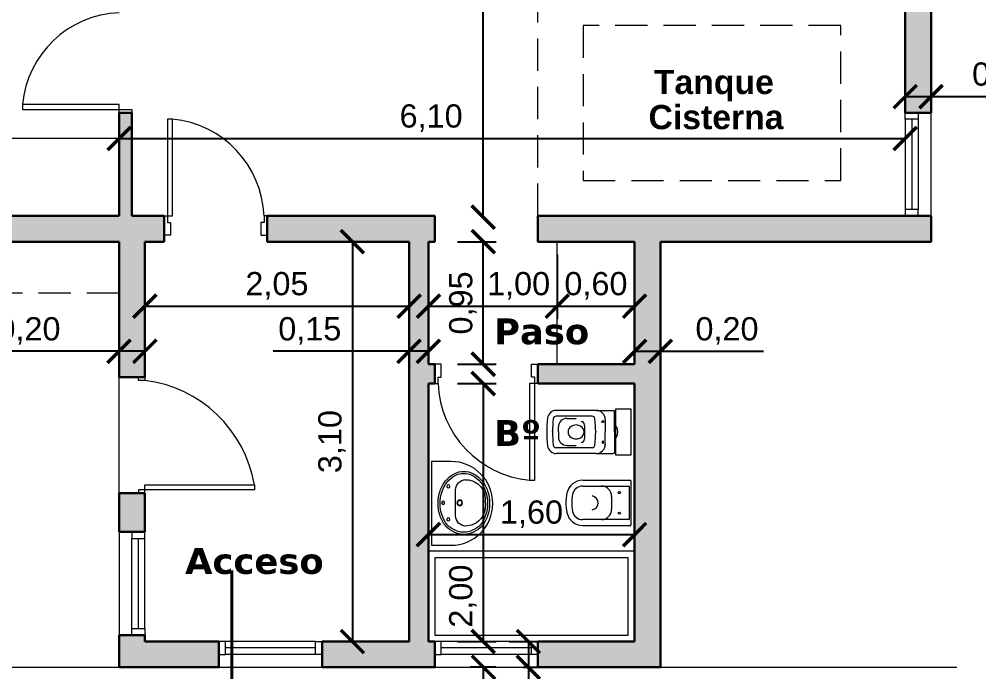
# Model space of a CAD drawing. Header units: millimetres. Extents: x 1434 to 1553, y 1501 to 1543.
# Drawn here: x 1472.6 to 1480.04, y 1514.84 to 1519.9 of the extents above; entities that cross this region are included whole.
import ezdxf

# ---------------------------------------------------------------- set-up
doc = ezdxf.new("R2010")
doc.units = ezdxf.units.MM
doc.linetypes.add('ACAD_ISO04W100', pattern=[30, 24, -3, 0, -3])
doc.linetypes.add('HIDDEN', pattern=[0.375, 0.25, -0.125])
for name, color, linetype, lineweight in [('0.1', 50, 'Continuous', 0), ('0.2', 40, 'Continuous', 20), ('0.3', 30, 'Continuous', 30), ('0.5', 10, 'Continuous', 40), ('carpinterias', 140, 'Continuous', 9), ('cotas', 104, 'Continuous', 18), ('muebles', 7, 'Continuous', 13), ('nomenclatura', 41, 'Continuous', 18)]:
    doc.layers.add(name, color=color, linetype=linetype, lineweight=lineweight)
doc.layers.add('gris', color=252, linetype='Continuous', lineweight=18, true_color=0x696969)
doc.layers.add('rojo muros', color=7, linetype='Continuous', lineweight=18, true_color=0xe60a62)
doc.styles.add('SANSSERIFBOLD', font='sasb____.pfb')
doc.styles.get("Standard").update_dxf_attribs({"font": 'ARIAL.TTF'})
doc.dimstyles.new('BM-1en 100', dxfattribs={"dimtxt": 0.18, "dimasz": 0.18, "dimexe": 0.1, "dimexo": 0.1, "dimgap": 0.05, "dimtad": 1, "dimtxsty": 'Standard', "dimblk": 'ARCHTICK', "dimcen": -0.18, "dimadec": 0, "dimazin": 0, "dimtfac": 1, "dimtmove": 0, "dimatfit": 3, "dimldrblk": 'ARCHTICK', "dimfxl": 1, "dimarcsym": 0})

# ---------------------------------------------------------------- blocks, each defined once
blk = doc.blocks.new('_ArchTick')
at = {"color": 0, "linetype": 'ByBlock', "const_width": 0.15}
blk.add_lwpolyline([(-0.5, -0.5), (0.5, 0.5)], dxfattribs=at)
blk = doc.blocks.new('*D7')
at = {"layer": 'cotas', "color": 0, "lineweight": -2}
for p, q in [((1476.295, 1514.8725), (1476.0988, 1514.8725)), ((1476.1988, 1509.8725), (1476.1988, 1514.8725))]:
    blk.add_line(p, q, dxfattribs=at)
at = {"layer": 'Defpoints', "color": 0}
for p in [(1476.1988, 1514.8725), (1476.395, 1514.8725), (1476.1988, 1509.8725)]:
    blk.add_point(p, dxfattribs=at)
at = {"layer": 'cotas', "color": 0, "lineweight": -2, "xscale": 0.18, "yscale": 0.18, "zscale": 0.18}
for p, rotation in [((1476.1988, 1514.8725), 90), ((1476.1988, 1509.8725), 270)]:
    blk.add_blockref('_ArchTick', p, dxfattribs=dict(at, rotation=rotation))
at = {"layer": 'cotas', "color": 0, "insert": (1476.0407, 1512.3725), "char_height": 0.18, "attachment_point": 5, "rotation": 90}
blk.add_mtext('5,00', dxfattribs=at)
blk = doc.blocks.new('i')
at = {"layer": '0.2'}
for p, q in [((1235.1346, 1802.349), (1235.3245, 1802.349)), ((1235.1346, 1802.304), (1235.4925, 1802.304)), ((1235.3245, 1802.349), (1235.5065, 1802.349)), ((1235.4945, 1802.302), (1235.4945, 1802.046)), ((1235.5095, 1802.346), (1235.5095, 1802.002)), ((1235.3595, 1802.224), (1235.3595, 1802.124)), ((1235.4925, 1802.044), (1235.1346, 1802.044)), ((1235.1346, 1801.999), (1235.3245, 1801.999)), ((1235.3245, 1801.999), (1235.5065, 1801.999))]:
    blk.add_line(p, q, dxfattribs=at)
for centre in [(1235.4195, 1802.254), (1235.4195, 1802.094)]:
    blk.add_circle(centre, 0.0085, dxfattribs=at)
for centre, radius, start, end in [((1235.1346, 1802.224), 0.125, 90, 168.55585), ((1235.1346, 1802.224), 0.08, 90, 168.55585), ((1235.2795, 1802.224), 0.08, 0, 90), ((1235.4925, 1802.302), 0.002, 0, 90), ((1235.5065, 1802.346), 0.003, 0, 90), ((1235.3815, 1802.174), 0.377, 168.55585, 191.44415), ((1235.3815, 1802.174), 0.332, 168.55585, 191.44415), ((1235.1995, 1802.1536), 0.075, 82.39422, 82.744), ((1235.1978, 1802.1714), 0.0578, 2.61926, 78.39406), ((1235.1978, 1802.1767), 0.0578, 281.60594, 357.38074), ((1235.1346, 1802.124), 0.125, 191.44415, 270), ((1235.1346, 1802.124), 0.08, 191.44415, 270), ((1235.1995, 1802.1944), 0.075, 277.256, 277.60578), ((1235.2795, 1802.124), 0.08, 270, 0), ((1235.4925, 1802.046), 0.002, 270, 0), ((1235.5065, 1802.002), 0.003, 270, 0)]:
    blk.add_arc(centre, radius, start, end, dxfattribs=at)
blk = doc.blocks.new('in')
at = {"layer": '0.2'}
for p, q in [((1235.2759, 1801.7823), (1234.9655, 1801.7823)), ((1235.2759, 1801.7823), (1235.4083, 1801.7823)), ((1235.4164, 1801.615), (1235.4164, 1801.7741)), ((1235.2436, 1801.7374), (1234.9649, 1801.7374)), ((1235.0476, 1801.7194), (1235.1196, 1801.7194)), ((1235.3461, 1801.7121), (1235.3461, 1801.615)), ((1234.9828, 1801.615), (1234.9828, 1801.6546)), ((1234.9828, 1801.615), (1234.9828, 1801.5754)), ((1235.3461, 1801.5178), (1235.3461, 1801.615)), ((1235.4164, 1801.615), (1235.4164, 1801.4558)), ((1235.2436, 1801.4926), (1234.9649, 1801.4926)), ((1235.0476, 1801.5106), (1235.1196, 1801.5106)), ((1235.2759, 1801.4476), (1234.9655, 1801.4476)), ((1235.2759, 1801.4476), (1235.4083, 1801.4476))]:
    blk.add_line(p, q, dxfattribs=at)
blk.add_lwpolyline([(1235.4256, 1801.7923), (1235.4256, 1801.4376), (1235.5455, 1801.4376), (1235.5455, 1801.7923)], close=True, dxfattribs=at)
for points in [[(1235.3277, 1801.6872, -0.120573), (1235.3255, 1801.6878, -0.105064), (1235.3234, 1801.6895, -0.088664), (1235.3221, 1801.6919, -0.079761), (1235.3216, 1801.6949, -0.079761), (1235.3221, 1801.6979, -0.088664), (1235.3234, 1801.7003, -0.105064), (1235.3255, 1801.702, -0.120573), (1235.3277, 1801.7025, -0.120573)], [(1235.3277, 1801.7025, -0.135765), (1235.3296, 1801.702, -0.106933), (1235.3314, 1801.7003, -0.081683), (1235.3326, 1801.6979, -0.069843), (1235.333, 1801.6949, -0.069843), (1235.3326, 1801.6919, -0.081683), (1235.3314, 1801.6895, -0.106933), (1235.3296, 1801.6878, -0.135765), (1235.3277, 1801.6872, -0.135765)], [(1235.3277, 1801.5427, 0.120573), (1235.3255, 1801.5422, 0.105064), (1235.3234, 1801.5405, 0.088664), (1235.3221, 1801.5381, 0.079761), (1235.3216, 1801.5351, 0.079761), (1235.3221, 1801.5321, 0.088664), (1235.3234, 1801.5296, 0.105064), (1235.3255, 1801.528, 0.120573), (1235.3277, 1801.5274, 0.120573)], [(1235.3277, 1801.5274, 0.135765), (1235.3296, 1801.5279, 0.106933), (1235.3314, 1801.5296, 0.081683), (1235.3326, 1801.532, 0.069843), (1235.333, 1801.5351, 0.069843), (1235.3326, 1801.5381, 0.081683), (1235.3314, 1801.5405, 0.106933), (1235.3296, 1801.5422, 0.135765), (1235.3277, 1801.5427, 0.135765)]]:
    blk.add_lwpolyline(points, format="xyb", dxfattribs=at)
for centre, radius, start, end in [((1234.9655, 1801.7145), 0.0678, 90, 173.56456), ((1235.2759, 1801.7121), 0.0702, 0, 90), ((1235.4083, 1801.7741), 0.00819, 0, 90), ((1235.8481, 1801.615), 0.9561, 173.56456, 180), ((1235.8463, 1801.615), 0.9094, 173.57291, 180), ((1234.9654, 1801.7144), 0.023, 90, 173.57291), ((1235.0476, 1801.6546), 0.0648, 90, 180), ((1235.2431, 1801.7144), 0.023, 6.42709, 90), ((1234.3621, 1801.615), 0.9094, 0, 6.42709), ((1235.1079, 1801.615), 0.0504, 121.47191, 180), ((1235.119, 1801.5999), 0.069, 89.56202, 122.8418), ((1235.1201, 1801.5999), 0.069, 57.1582, 90.43798), ((1235.1312, 1801.615), 0.0504, 0, 58.52809), ((1235.1585, 1801.6695), 0.027, 3.36318, 90), ((1234.2304, 1801.615), 0.9567, 0, 3.36318), ((1235.4156, 1801.6459), 0.0184, 28.88836, 87.29185), ((1235.3691, 1801.615), 0.0742, 327.50485, 32.49515), ((1235.8481, 1801.615), 0.9561, 180, 186.43544), ((1235.8463, 1801.615), 0.9094, 180, 186.42709), ((1235.0476, 1801.5754), 0.0648, 180, 270), ((1235.1079, 1801.615), 0.0504, 180, 238.52809), ((1235.119, 1801.63), 0.069, 237.1582, 270.43798), ((1235.1201, 1801.63), 0.069, 269.56202, 302.8418), ((1235.1312, 1801.615), 0.0504, 301.47191, 0), ((1235.1585, 1801.5604), 0.027, 270, 356.63682), ((1234.2304, 1801.615), 0.9567, 356.63682, 0), ((1234.3621, 1801.615), 0.9094, 353.57291, 0), ((1235.4156, 1801.584), 0.0184, 272.70815, 331.11164), ((1234.9655, 1801.5154), 0.0678, 186.43544, 270), ((1234.9654, 1801.5155), 0.023, 186.42709, 270), ((1235.2431, 1801.5155), 0.023, 270, 353.57291), ((1235.2759, 1801.5178), 0.0702, 270, 0), ((1235.4083, 1801.4558), 0.00819, 270, 0)]:
    blk.add_arc(centre, radius, start, end, dxfattribs=at)
for p in [(1235.4164, 1801.7741), (1235.3221, 1801.6919), (1234.9369, 1801.615), (1235.2716, 1801.615), (1235.3461, 1801.5178), (1235.4164, 1801.4558)]:
    blk.add_point(p, dxfattribs=at)
blk = doc.blocks.new('pil')
at = {"layer": '0.1'}
blk.add_line((1235.2625, 1804.1058), (1235.0625, 1804.1058), dxfattribs=at)
blk.add_lwpolyline([(1235.1665, 1803.8578, 0.080772), (1235.2586, 1803.8728, 0.088756), (1235.3315, 1803.9125, 0.11126), (1235.374, 1803.9742, 0.120398), (1235.3905, 1804.0418, 0.120398), (1235.374, 1804.1093, 0.11126), (1235.3315, 1804.1711, 0.088756), (1235.2586, 1804.2108, 0.080772), (1235.1665, 1804.2258, 0.080772), (1235.0745, 1804.2108, 0.089305), (1235.0012, 1804.1707, 0.104793), (1234.9507, 1804.1087, 0.119182), (1234.9345, 1804.0418, 0.119182), (1234.9507, 1803.9748, 0.104793), (1235.0012, 1803.9128, 0.089305), (1235.0745, 1803.8728, 0.080772)], format="xyb", close=True, dxfattribs=at)
for points in [[(1235.1625, 1803.8738, -0.02495), (1235.1352, 1803.8748, -0.088119)], [(1235.1625, 1803.8738, 0.072856), (1235.2415, 1803.8842, 0.088119)]]:
    blk.add_lwpolyline(points, format="xyb", dxfattribs=at)
for centre, radius in [((1235.0345, 1804.1618), 0.012), ((1235.1625, 1804.2018), 0.012), ((1235.2905, 1804.1618), 0.012), ((1235.1625, 1804.0738), 0.0219), ((1235.1625, 1804.0738), 0.0179)]:
    blk.add_circle(centre, radius, dxfattribs=at)
for centre, radius, start, end in [((1235.0625, 1804.0258), 0.08, 90, 180), ((1235.2625, 1804.0258), 0.08, 0, 90), ((1235.1366, 1804.0285), 0.1538, 177.90036, 269.45523), ((1235.1885, 1804.0285), 0.1538, 290.171, 2.09964)]:
    blk.add_arc(centre, radius, start, end, dxfattribs=at)
at = {"layer": '0.2'}
blk.add_lwpolyline([(1235.1665, 1803.8418, 0.080772), (1235.2637, 1803.8576, 0.089305), (1235.3419, 1803.9004, 0.110962), (1235.3886, 1803.9675, 0.119182), (1235.4065, 1804.0418, 0.119182), (1235.3886, 1804.116, 0.110962), (1235.3419, 1804.1832, 0.089305), (1235.2637, 1804.226, 0.080772), (1235.1665, 1804.2418, 0.080772), (1235.0694, 1804.226, 0.089305), (1234.9912, 1804.1832, 0.104793), (1234.9365, 1804.116, 0.119182), (1234.9185, 1804.0418, 0.119182), (1234.9365, 1803.9675, 0.104793), (1234.9912, 1803.9004, 0.089305), (1235.0694, 1803.8576, 0.080772)], format="xyb", close=True, dxfattribs=at)
blk = doc.blocks.new('*D19')
at = {"layer": 'cotas', "color": 0, "lineweight": -2}
for p, q in [((1476.1931, 1523.1225), (1476.0969, 1523.1225)), ((1476.1969, 1518.3625), (1476.1969, 1523.1225))]:
    blk.add_line(p, q, dxfattribs=at)
at = {"layer": 'Defpoints', "color": 0}
for p in [(1476.1969, 1523.1225), (1476.2931, 1523.1225), (1476.1969, 1518.3625)]:
    blk.add_point(p, dxfattribs=at)
at = {"layer": 'cotas', "color": 0, "lineweight": -2, "xscale": 0.18, "yscale": 0.18, "zscale": 0.18}
for p, rotation in [((1476.1969, 1523.1225), 90), ((1476.1969, 1518.3625), 270)]:
    blk.add_blockref('_ArchTick', p, dxfattribs=dict(at, rotation=rotation))
at = {"layer": 'cotas', "color": 0, "insert": (1476.0388, 1520.7425), "char_height": 0.18, "attachment_point": 5, "rotation": 90}
blk.add_mtext('4,76', dxfattribs=at)
blk = doc.blocks.new('*D20')
at = {"layer": 'cotas', "color": 0, "lineweight": -2}
for p, q in [((1475.9974, 1518.1725), (1476.2969, 1518.1725)), ((1476.1969, 1517.2225), (1476.1969, 1518.1725)), ((1475.9974, 1517.2225), (1476.2969, 1517.2225))]:
    blk.add_line(p, q, dxfattribs=at)
at = {"layer": 'Defpoints', "color": 0}
for p in [(1475.8974, 1518.1725), (1476.1969, 1518.1725), (1475.8974, 1517.2225)]:
    blk.add_point(p, dxfattribs=at)
at = {"layer": 'cotas', "color": 0, "lineweight": -2, "xscale": 0.18, "yscale": 0.18, "zscale": 0.18}
for p, rotation in [((1476.1969, 1518.1725), 90), ((1476.1969, 1517.2225), 270)]:
    blk.add_blockref('_ArchTick', p, dxfattribs=dict(at, rotation=rotation))
at = {"layer": 'cotas', "color": 0, "insert": (1476.0388, 1517.6975), "char_height": 0.18, "attachment_point": 5, "rotation": 90}
blk.add_mtext('0,95', dxfattribs=at)
blk = doc.blocks.new('*D21')
at = {"layer": 'cotas', "color": 0, "lineweight": -2}
for p, q in [((1475.9974, 1517.0725), (1476.2969, 1517.0725)), ((1476.1969, 1517.0725), (1476.1969, 1515.0725)), ((1475.9974, 1515.0725), (1476.2969, 1515.0725))]:
    blk.add_line(p, q, dxfattribs=at)
at = {"layer": 'Defpoints', "color": 0}
for p in [(1475.8974, 1517.0725), (1475.8974, 1515.0725), (1476.1969, 1515.0725)]:
    blk.add_point(p, dxfattribs=at)
at = {"layer": 'cotas', "color": 0, "lineweight": -2, "xscale": 0.18, "yscale": 0.18, "zscale": 0.18}
for p, rotation in [((1476.1969, 1517.0725), 90), ((1476.1969, 1515.0725), 270)]:
    blk.add_blockref('_ArchTick', p, dxfattribs=dict(at, rotation=rotation))
at = {"layer": 'cotas', "color": 0, "insert": (1476.0388, 1515.4244), "char_height": 0.18, "attachment_point": 5, "rotation": 90}
blk.add_mtext('2,00', dxfattribs=at)
blk = doc.blocks.new('*D22')
at = {"layer": 'cotas', "color": 0, "lineweight": -2}
for p, q in [((1473.5713, 1518.0625), (1473.5713, 1517.5726)), ((1475.6213, 1518.0725), (1475.6213, 1517.5726)), ((1473.5713, 1517.6726), (1475.6213, 1517.6726))]:
    blk.add_line(p, q, dxfattribs=at)
at = {"layer": 'Defpoints', "color": 0}
for p in [(1475.6213, 1518.1725), (1473.5713, 1518.1625), (1475.6213, 1517.6726)]:
    blk.add_point(p, dxfattribs=at)
at = {"layer": 'cotas', "color": 0, "lineweight": -2, "xscale": 0.18, "yscale": 0.18, "zscale": 0.18, "rotation": 180}
blk.add_blockref('_ArchTick', (1473.5713, 1517.6726), dxfattribs=at)
at = {"layer": 'cotas', "color": 0, "lineweight": -2, "xscale": 0.18, "yscale": 0.18, "zscale": 0.18}
blk.add_blockref('_ArchTick', (1475.6213, 1517.6726), dxfattribs=at)
at = {"layer": 'cotas', "color": 0, "insert": (1474.5963, 1517.8307), "char_height": 0.18, "attachment_point": 5}
blk.add_mtext('2,05', dxfattribs=at)
blk = doc.blocks.new('*D23')
at = {"layer": 'cotas', "color": 0, "lineweight": -2}
for p, q in [((1476.7713, 1518.0625), (1476.7713, 1517.5726)), ((1477.3713, 1518.0725), (1477.3713, 1517.5726)), ((1476.7713, 1517.6726), (1477.3713, 1517.6726))]:
    blk.add_line(p, q, dxfattribs=at)
at = {"layer": 'Defpoints', "color": 0}
for p in [(1477.3713, 1518.1725), (1476.7713, 1518.1625), (1477.3713, 1517.6726)]:
    blk.add_point(p, dxfattribs=at)
at = {"layer": 'cotas', "color": 0, "lineweight": -2, "xscale": 0.18, "yscale": 0.18, "zscale": 0.18, "rotation": 180}
blk.add_blockref('_ArchTick', (1476.7713, 1517.6726), dxfattribs=at)
at = {"layer": 'cotas', "color": 0, "lineweight": -2, "xscale": 0.18, "yscale": 0.18, "zscale": 0.18}
blk.add_blockref('_ArchTick', (1477.3713, 1517.6726), dxfattribs=at)
at = {"layer": 'cotas', "color": 0, "insert": (1477.0713, 1517.8307), "char_height": 0.18, "attachment_point": 5}
blk.add_mtext('0,60', dxfattribs=at)
blk = doc.blocks.new('*D24')
at = {"layer": 'cotas', "color": 0, "lineweight": -2}
for p, q in [((1475.7713, 1518.0625), (1475.7713, 1517.5726)), ((1476.7713, 1518.0725), (1476.7713, 1517.5726)), ((1475.7713, 1517.6726), (1476.7713, 1517.6726))]:
    blk.add_line(p, q, dxfattribs=at)
at = {"layer": 'Defpoints', "color": 0}
for p in [(1476.7713, 1518.1725), (1475.7713, 1518.1625), (1476.7713, 1517.6726)]:
    blk.add_point(p, dxfattribs=at)
at = {"layer": 'cotas', "color": 0, "lineweight": -2, "xscale": 0.18, "yscale": 0.18, "zscale": 0.18, "rotation": 180}
blk.add_blockref('_ArchTick', (1475.7713, 1517.6726), dxfattribs=at)
at = {"layer": 'cotas', "color": 0, "lineweight": -2, "xscale": 0.18, "yscale": 0.18, "zscale": 0.18}
blk.add_blockref('_ArchTick', (1476.7713, 1517.6726), dxfattribs=at)
at = {"layer": 'cotas', "color": 0, "insert": (1476.4713, 1517.8307), "char_height": 0.18, "attachment_point": 5}
blk.add_mtext('1,00', dxfattribs=at)
blk = doc.blocks.new('*D25')
at = {"layer": 'cotas', "color": 0, "lineweight": -2}
for p, q in [((1475.7713, 1516.2915), (1475.7713, 1515.8016)), ((1477.3713, 1516.3015), (1477.3713, 1515.8016)), ((1475.7713, 1515.9016), (1477.3713, 1515.9016))]:
    blk.add_line(p, q, dxfattribs=at)
at = {"layer": 'Defpoints', "color": 0}
for p in [(1475.7713, 1516.3915), (1477.3713, 1516.4015), (1477.3713, 1515.9016)]:
    blk.add_point(p, dxfattribs=at)
at = {"layer": 'cotas', "color": 0, "lineweight": -2, "xscale": 0.18, "yscale": 0.18, "zscale": 0.18, "rotation": 180}
blk.add_blockref('_ArchTick', (1475.7713, 1515.9016), dxfattribs=at)
at = {"layer": 'cotas', "color": 0, "lineweight": -2, "xscale": 0.18, "yscale": 0.18, "zscale": 0.18}
blk.add_blockref('_ArchTick', (1477.3713, 1515.9016), dxfattribs=at)
at = {"layer": 'cotas', "color": 0, "insert": (1476.5713, 1516.0597), "char_height": 0.18, "attachment_point": 5}
blk.add_mtext('1,60', dxfattribs=at)
blk = doc.blocks.new('*D26')
at = {"layer": 'cotas', "color": 0, "lineweight": -2}
for p, q in [((1474.982, 1518.1725), (1475.2815, 1518.1725)), ((1475.1815, 1518.1725), (1475.1815, 1515.0725)), ((1474.982, 1515.0725), (1475.2815, 1515.0725))]:
    blk.add_line(p, q, dxfattribs=at)
at = {"layer": 'Defpoints', "color": 0}
for p in [(1474.882, 1518.1725), (1474.882, 1515.0725), (1475.1815, 1515.0725)]:
    blk.add_point(p, dxfattribs=at)
at = {"layer": 'cotas', "color": 0, "lineweight": -2, "xscale": 0.18, "yscale": 0.18, "zscale": 0.18}
for p, rotation in [((1475.1815, 1518.1725), 90), ((1475.1815, 1515.0725), 270)]:
    blk.add_blockref('_ArchTick', p, dxfattribs=dict(at, rotation=rotation))
at = {"layer": 'cotas', "color": 0, "insert": (1475.0234, 1516.6225), "char_height": 0.18, "attachment_point": 5, "rotation": 90}
blk.add_mtext('3,10', dxfattribs=at)
blk = doc.blocks.new('*D34')
at = {"layer": 'cotas', "color": 0, "lineweight": -2}
for p, q in [((1476.3969, 1515.0725), (1476.6469, 1515.0725)), ((1476.5469, 1515.0725), (1476.5469, 1514.8725)), ((1476.507, 1514.8725), (1476.6469, 1514.8725)), ((1476.5469, 1514.8725), (1476.5469, 1514.1246))]:
    blk.add_line(p, q, dxfattribs=at)
at = {"layer": 'Defpoints', "color": 0}
for p in [(1476.2969, 1515.0725), (1476.5469, 1515.0725), (1476.407, 1514.8725)]:
    blk.add_point(p, dxfattribs=at)
at = {"layer": 'cotas', "color": 0, "lineweight": -2, "xscale": 0.18, "yscale": 0.18, "zscale": 0.18}
for p, rotation in [((1476.5469, 1515.0725), 90), ((1476.5469, 1514.8725), 270)]:
    blk.add_blockref('_ArchTick', p, dxfattribs=dict(at, rotation=rotation))
at = {"layer": 'cotas', "color": 0, "insert": (1476.3888, 1514.4081), "char_height": 0.18, "attachment_point": 5, "rotation": 90}
blk.add_mtext('0,20', dxfattribs=at)
blk = doc.blocks.new('*D35')
at = {"layer": 'cotas', "color": 0, "lineweight": -2}
for p, q in [((1475.7713, 1517.4625), (1475.7713, 1517.2226)), ((1475.6213, 1517.3625), (1475.6213, 1517.2226)), ((1475.6213, 1517.3226), (1474.5666, 1517.3226)), ((1475.7713, 1517.3226), (1475.6213, 1517.3226))]:
    blk.add_line(p, q, dxfattribs=at)
at = {"layer": 'Defpoints', "color": 0}
for p in [(1475.7713, 1517.5625), (1475.6213, 1517.4625), (1475.7713, 1517.3226)]:
    blk.add_point(p, dxfattribs=at)
at = {"layer": 'cotas', "color": 0, "lineweight": -2, "xscale": 0.18, "yscale": 0.18, "zscale": 0.18, "rotation": 180}
blk.add_blockref('_ArchTick', (1475.6213, 1517.3226), dxfattribs=at)
at = {"layer": 'cotas', "color": 0, "lineweight": -2, "xscale": 0.18, "yscale": 0.18, "zscale": 0.18}
blk.add_blockref('_ArchTick', (1475.7713, 1517.3226), dxfattribs=at)
at = {"layer": 'cotas', "color": 0, "insert": (1474.851, 1517.4807), "char_height": 0.18, "attachment_point": 5}
blk.add_mtext('0,15', dxfattribs=at)
blk = doc.blocks.new('*D36')
at = {"layer": 'cotas', "color": 0, "lineweight": -2}
for p, q in [((1473.5713, 1517.4625), (1473.5713, 1517.2226)), ((1473.3713, 1517.3625), (1473.3713, 1517.2226)), ((1473.3713, 1517.3226), (1472.3886, 1517.3226)), ((1473.5713, 1517.3226), (1473.3713, 1517.3226))]:
    blk.add_line(p, q, dxfattribs=at)
at = {"layer": 'Defpoints', "color": 0}
for p in [(1473.5713, 1517.5625), (1473.3713, 1517.4625), (1473.5713, 1517.3226)]:
    blk.add_point(p, dxfattribs=at)
at = {"layer": 'cotas', "color": 0, "lineweight": -2, "xscale": 0.18, "yscale": 0.18, "zscale": 0.18, "rotation": 180}
blk.add_blockref('_ArchTick', (1473.3713, 1517.3226), dxfattribs=at)
at = {"layer": 'cotas', "color": 0, "lineweight": -2, "xscale": 0.18, "yscale": 0.18, "zscale": 0.18}
blk.add_blockref('_ArchTick', (1473.5713, 1517.3226), dxfattribs=at)
at = {"layer": 'cotas', "color": 0, "insert": (1472.6721, 1517.4807), "char_height": 0.18, "attachment_point": 5}
blk.add_mtext('0,20', dxfattribs=at)
blk = doc.blocks.new('*D37')
at = {"layer": 'cotas', "color": 0, "lineweight": -2}
for p, q in [((1477.3713, 1517.4625), (1477.3713, 1517.2226)), ((1477.5713, 1517.3625), (1477.5713, 1517.2226)), ((1477.3713, 1517.3226), (1477.5713, 1517.3226)), ((1477.5713, 1517.3226), (1478.3715, 1517.3226))]:
    blk.add_line(p, q, dxfattribs=at)
at = {"layer": 'Defpoints', "color": 0}
for p in [(1477.3713, 1517.5625), (1477.5713, 1517.4625), (1477.3713, 1517.3226)]:
    blk.add_point(p, dxfattribs=at)
at = {"layer": 'cotas', "color": 0, "lineweight": -2, "xscale": 0.18, "yscale": 0.18, "zscale": 0.18, "rotation": 180}
blk.add_blockref('_ArchTick', (1477.3713, 1517.3226), dxfattribs=at)
at = {"layer": 'cotas', "color": 0, "lineweight": -2, "xscale": 0.18, "yscale": 0.18, "zscale": 0.18}
blk.add_blockref('_ArchTick', (1477.5713, 1517.3226), dxfattribs=at)
at = {"layer": 'cotas', "color": 0, "insert": (1478.0881, 1517.4807), "char_height": 0.18, "attachment_point": 5}
blk.add_mtext('0,20', dxfattribs=at)
blk = doc.blocks.new('*D40')
at = {"layer": 'cotas', "color": 0, "lineweight": -2}
for p, q in [((1479.4713, 1519.4375), (1479.4713, 1519.1975)), ((1479.4713, 1519.2975), (1479.6713, 1519.2975)), ((1479.6713, 1519.3374), (1479.6713, 1519.1975)), ((1479.6713, 1519.2975), (1480.5182, 1519.2975))]:
    blk.add_line(p, q, dxfattribs=at)
at = {"layer": 'Defpoints', "color": 0}
for p in [(1479.4713, 1519.5375), (1479.6713, 1519.4374), (1479.4713, 1519.2975)]:
    blk.add_point(p, dxfattribs=at)
at = {"layer": 'cotas', "color": 0, "lineweight": -2, "xscale": 0.18, "yscale": 0.18, "zscale": 0.18, "rotation": 180}
blk.add_blockref('_ArchTick', (1479.4713, 1519.2975), dxfattribs=at)
at = {"layer": 'cotas', "color": 0, "lineweight": -2, "xscale": 0.18, "yscale": 0.18, "zscale": 0.18}
blk.add_blockref('_ArchTick', (1479.6713, 1519.2975), dxfattribs=at)
at = {"layer": 'cotas', "color": 0, "insert": (1480.2347, 1519.4557), "char_height": 0.18, "attachment_point": 5}
blk.add_mtext('0,20', dxfattribs=at)
blk = doc.blocks.new('*D84')
at = {"layer": 'cotas', "color": 0, "lineweight": -2}
blk.add_line((1473.3713, 1518.9725), (1479.4713, 1518.9725), dxfattribs=at)
at = {"layer": 'Defpoints', "color": 0}
for p in [(1473.3713, 1518.9725), (1479.4713, 1518.9725), (1479.4713, 1518.9725)]:
    blk.add_point(p, dxfattribs=at)
at = {"layer": 'cotas', "color": 0, "lineweight": -2, "xscale": 0.18, "yscale": 0.18, "zscale": 0.18, "rotation": 180}
blk.add_blockref('_ArchTick', (1473.3713, 1518.9725), dxfattribs=at)
at = {"layer": 'cotas', "color": 0, "lineweight": -2, "xscale": 0.18, "yscale": 0.18, "zscale": 0.18}
blk.add_blockref('_ArchTick', (1479.4713, 1518.9725), dxfattribs=at)
at = {"layer": 'cotas', "color": 0, "insert": (1475.7924, 1519.1307), "char_height": 0.18, "attachment_point": 5}
blk.add_mtext('6,10', dxfattribs=at)

msp = doc.modelspace()

# ---------------------------------------------------------------- hatches: boundary and pattern name
at = {"layer": 'rojo muros'}
h = msp.add_hatch(color=256, dxfattribs=at)
h.paths.add_polyline_path([(1474.1463, 1515.0725), (1473.5713, 1515.0725), (1473.5713, 1515.1225), (1473.3713, 1515.1225), (1473.3713, 1514.8725), (1474.1463, 1514.8725)])
h.paths.add_polyline_path([(1479.6713, 1518.3725), (1476.6213, 1518.3725), (1476.6213, 1518.1725), (1477.3713, 1518.1725), (1477.3713, 1517.2225), (1476.6213, 1517.2225), (1476.6213, 1517.0725), (1477.3713, 1517.0725), (1477.3713, 1515.0725), (1476.6213, 1515.0725), (1476.6213, 1514.8725), (1477.5713, 1514.8725), (1477.5713, 1518.1725), (1479.6713, 1518.1725)])
h.paths.add_polyline_path([(1476.9213, 1523.4225), (1476.2713, 1523.4225), (1476.2713, 1523.3225), (1476.9213, 1523.3225)])
h.paths.add_polyline_path([(1479.1713, 1523.4225), (1478.9213, 1523.4225), (1478.9213, 1523.3225), (1479.1713, 1523.3225)])
h.paths.add_polyline_path([(1473.8713, 1523.4225), (1473.3713, 1523.4225), (1473.3713, 1523.3225), (1473.8713, 1523.3225)])
h.paths.add_polyline_path([(1472.6213, 1523.3225), (1472.6213, 1523.1225), (1473.3713, 1523.1225), (1473.3713, 1519.9725), (1473.4713, 1519.9725), (1473.4713, 1523.1225), (1473.8713, 1523.1225), (1473.8713, 1523.3225)])
h.paths.add_polyline_path([(1469.2713, 1523.3225), (1469.2713, 1522.9225), (1469.4713, 1522.9225), (1469.4713, 1523.1225), (1470.2213, 1523.1225), (1470.2213, 1523.3225)])
h.paths.add_polyline_path([(1469.2713, 1519.7725), (1469.4713, 1519.7725), (1469.4713, 1522.1225), (1469.2713, 1522.1225)])
h.paths.add_polyline_path([(1469.2713, 1518.1725), (1473.3713, 1518.1725), (1473.3713, 1517.1225), (1473.5713, 1517.1225), (1473.5713, 1518.1725), (1473.7213, 1518.1725), (1473.7213, 1518.3725), (1473.4713, 1518.3725), (1473.4713, 1519.1725), (1473.3713, 1519.1725), (1473.3713, 1518.3725), (1469.4713, 1518.3725), (1469.4713, 1518.9725), (1469.2713, 1518.9725)])
h.paths.add_polyline_path([(1479.6713, 1520.1225), (1479.1713, 1520.1225), (1479.1713, 1522.5225), (1478.9713, 1522.5225), (1478.9713, 1519.9725), (1479.4713, 1519.9725), (1479.4713, 1519.1725), (1479.6713, 1519.1725)])
h.paths.add_polyline_path([(1479.1713, 1523.3225), (1478.9213, 1523.3225), (1478.9213, 1523.1225), (1478.9713, 1523.1225), (1478.9713, 1523.0725), (1479.1713, 1523.0725)])
h.paths.add_polyline_path([(1476.9213, 1523.3225), (1476.2713, 1523.3225), (1476.2713, 1523.1225), (1476.9213, 1523.1225)])
h.paths.add_polyline_path([(1474.9463, 1514.8725), (1475.8213, 1514.8725), (1475.8213, 1515.0725), (1475.7713, 1515.0725), (1475.7713, 1517.0725), (1475.8213, 1517.0725), (1475.8213, 1517.2225), (1475.7713, 1517.2225), (1475.7713, 1518.1725), (1475.8213, 1518.1725), (1475.8213, 1518.3725), (1474.5213, 1518.3725), (1474.5213, 1518.1725), (1475.6213, 1518.1725), (1475.6213, 1515.0725), (1474.9463, 1515.0725)])
msp.add_hatch(color=256, dxfattribs=at).paths.add_polyline_path([(1473.5713, 1516.2225), (1473.3713, 1516.2225), (1473.3713, 1515.9225), (1473.5713, 1515.9225)])

# ---------------------------------------------------------------- linework, layer by layer
at = {"layer": '0.1', "linetype": 'HIDDEN'}
for p, q in [((1476.6213, 1518.3725), (1476.6213, 1520.1225)), ((1473.3713, 1517.7725), (1468.8713, 1517.7725))]:
    msp.add_line(p, q, dxfattribs=at)
at = {"layer": '0.1'}
for p, q in [((1479.6713, 1518.3725), (1479.6713, 1519.1725)), ((1473.3713, 1518.9725), (1469.4713, 1518.9725)), ((1476.7713, 1517.2225), (1476.7713, 1518.1725)), ((1473.3713, 1515.9225), (1473.3713, 1515.1225)), ((1474.1463, 1514.8725), (1474.9463, 1514.8725)), ((1475.8213, 1514.8725), (1476.6213, 1514.8725))]:
    msp.add_line(p, q, dxfattribs=at)
at = {"layer": '0.1', "linetype": 'HIDDEN'}
msp.add_lwpolyline([(1476.9713, 1518.6475), (1478.9713, 1518.6475), (1478.9713, 1519.8475), (1476.9713, 1519.8475)], close=True, dxfattribs=at)
at = {"layer": '0.1'}
for points in [[(1472.6213, 1519.1975), (1473.3713, 1519.1975), (1473.3713, 1519.2375), (1472.6213, 1519.2375)], [(1473.7463, 1519.1225), (1473.7463, 1518.3725), (1473.7863, 1518.3725), (1473.7863, 1519.1225)], [(1476.5963, 1516.3225), (1476.5963, 1517.0725), (1476.5563, 1517.0725), (1476.5563, 1516.3225)], [(1474.4213, 1516.2475), (1473.5713, 1516.2475), (1473.5713, 1516.2875), (1474.4213, 1516.2875)]]:
    msp.add_lwpolyline(points, close=True, dxfattribs=at)
for points in [[(1473.4713, 1519.1725), (1473.3713, 1519.1725), (1473.3713, 1519.1975), (1473.4713, 1519.1975), (1473.4713, 1519.1975), (1473.4713, 1519.1975), (1473.4713, 1519.1725)], [(1473.7213, 1518.2225), (1473.7213, 1518.3725), (1473.7463, 1518.3725), (1473.7463, 1518.3225), (1473.7713, 1518.3225), (1473.7713, 1518.2225), (1473.7213, 1518.2225)], [(1474.5213, 1518.2225), (1474.5213, 1518.3725), (1474.4963, 1518.3725), (1474.4963, 1518.3225), (1474.4713, 1518.3225), (1474.4713, 1518.2225), (1474.5213, 1518.2225)], [(1475.8213, 1517.2225), (1475.8213, 1517.0725), (1475.8463, 1517.0725), (1475.8463, 1517.1225), (1475.8713, 1517.1225), (1475.8713, 1517.2225), (1475.8213, 1517.2225)], [(1476.6213, 1517.2225), (1476.6213, 1517.0725), (1476.5963, 1517.0725), (1476.5963, 1517.1225), (1476.5713, 1517.1225), (1476.5713, 1517.2225), (1476.6213, 1517.2225)], [(1473.5213, 1517.1225), (1473.5713, 1517.1225), (1473.5713, 1517.0975), (1473.5213, 1517.0975), (1473.5213, 1517.0975), (1473.5213, 1517.0975), (1473.5213, 1517.1225)], [(1473.5213, 1516.2225), (1473.5713, 1516.2225), (1473.5713, 1516.2475), (1473.5213, 1516.2475), (1473.5213, 1516.2475), (1473.5213, 1516.2475), (1473.5213, 1516.2225)]]:
    msp.add_lwpolyline(points, dxfattribs=at)
at = {"layer": '0.2'}
msp.add_line((1477.3713, 1515.7725), (1475.7713, 1515.7725), dxfattribs=at)
msp.add_lwpolyline([(1475.9463, 1516.4685), (1475.7963, 1516.4685), (1475.7963, 1515.8185), (1475.9463, 1515.8185)], dxfattribs=at)
msp.add_lwpolyline([(1477.3213, 1515.7225), (1475.8213, 1515.7225), (1475.8213, 1515.1225), (1477.3213, 1515.1225)], close=True, dxfattribs=at)
msp.add_arc((1475.9463, 1516.1435), 0.325, 270, 90, dxfattribs=at)
at = {"layer": '0.3'}
for p, q in [((1479.6713, 1519.1725), (1479.6713, 1520.1225)), ((1479.4713, 1519.1725), (1479.4713, 1519.9725)), ((1473.3713, 1518.3725), (1473.3713, 1519.1725)), ((1473.3713, 1519.1725), (1473.4713, 1519.1725)), ((1473.4713, 1518.3725), (1473.4713, 1519.1725)), ((1479.6713, 1519.1725), (1479.4713, 1519.1725)), ((1473.3713, 1518.3725), (1469.4713, 1518.3725)), ((1473.7213, 1518.3725), (1473.4713, 1518.3725)), ((1473.7213, 1518.1725), (1473.7213, 1518.3725)), ((1475.8213, 1518.3725), (1474.5213, 1518.3725)), ((1474.5213, 1518.1725), (1474.5213, 1518.3725)), ((1475.8213, 1518.1725), (1475.8213, 1518.3725)), ((1479.6713, 1518.3725), (1476.6213, 1518.3725)), ((1476.6213, 1518.3725), (1476.6213, 1518.1725)), ((1479.6713, 1518.1725), (1479.6713, 1518.3725)), ((1473.3713, 1518.1725), (1469.2713, 1518.1725)), ((1473.3713, 1518.1725), (1473.3713, 1517.1225)), ((1473.7213, 1518.1725), (1473.5713, 1518.1725)), ((1473.5713, 1518.1725), (1473.5713, 1517.1225)), ((1475.6213, 1518.1725), (1474.5213, 1518.1725)), ((1475.6213, 1515.0725), (1475.6213, 1518.1725)), ((1475.8213, 1518.1725), (1475.7713, 1518.1725)), ((1475.7713, 1517.2225), (1475.7713, 1518.1725)), ((1477.3713, 1518.1725), (1476.6213, 1518.1725)), ((1477.3713, 1517.2225), (1477.3713, 1518.1725)), ((1479.6713, 1518.1725), (1477.5713, 1518.1725)), ((1477.5713, 1514.8725), (1477.5713, 1518.1725)), ((1475.8213, 1517.2225), (1475.7713, 1517.2225)), ((1475.8213, 1517.2225), (1475.8213, 1517.0725)), ((1476.6213, 1517.2225), (1476.6213, 1517.0725)), ((1477.3713, 1517.2225), (1476.6213, 1517.2225)), ((1473.5713, 1517.1225), (1473.3713, 1517.1225)), ((1475.7713, 1515.0725), (1475.7713, 1517.0725)), ((1475.8213, 1517.0725), (1475.7713, 1517.0725)), ((1477.3713, 1517.0725), (1476.6213, 1517.0725)), ((1477.3713, 1515.0725), (1477.3713, 1517.0725)), ((1473.5713, 1516.2225), (1473.3713, 1516.2225)), ((1473.3713, 1516.2225), (1473.3713, 1515.9225)), ((1473.5713, 1516.2225), (1473.5713, 1515.9225)), ((1473.5713, 1515.9225), (1473.3713, 1515.9225)), ((1473.5713, 1515.1225), (1473.3713, 1515.1225)), ((1473.3713, 1515.1225), (1473.3713, 1514.8725)), ((1473.5713, 1515.1225), (1473.5713, 1515.0725)), ((1474.1463, 1515.0725), (1473.5713, 1515.0725)), ((1474.1463, 1515.0725), (1474.1463, 1514.8725)), ((1474.9463, 1515.0725), (1474.9463, 1514.8725)), ((1475.6213, 1515.0725), (1474.9463, 1515.0725)), ((1475.8213, 1515.0725), (1475.7713, 1515.0725)), ((1475.8213, 1515.0725), (1475.8213, 1514.8725)), ((1477.3713, 1515.0725), (1476.6213, 1515.0725)), ((1476.6213, 1515.0725), (1476.6213, 1514.8725)), ((1473.3713, 1514.8725), (1474.1463, 1514.8725)), ((1474.9463, 1514.8725), (1475.8213, 1514.8725)), ((1477.5713, 1514.8725), (1476.6213, 1514.8725))]:
    msp.add_line(p, q, dxfattribs=at)
at = {"layer": '0.5'}
msp.add_line((1474.2467, 1514.1225), (1474.2467, 1515.6225), dxfattribs=at)
at = {"layer": 'carpinterias'}
for p, q in [((1479.4713, 1519.1225), (1479.4713, 1518.4225)), ((1479.5213, 1519.1225), (1479.5213, 1518.4225)), ((1479.5713, 1519.1225), (1479.5713, 1518.4225)), ((1473.4713, 1515.1725), (1473.4713, 1515.8725)), ((1473.5213, 1515.1725), (1473.5213, 1515.8725)), ((1473.5713, 1515.1725), (1473.5713, 1515.8725)), ((1474.8963, 1515.0725), (1474.1963, 1515.0725)), ((1476.5713, 1515.0725), (1475.8713, 1515.0725)), ((1474.8963, 1515.0225), (1474.1963, 1515.0225)), ((1474.8963, 1514.9725), (1474.1963, 1514.9725)), ((1476.5713, 1515.0225), (1475.8713, 1515.0225)), ((1476.5713, 1514.9725), (1475.8713, 1514.9725))]:
    msp.add_line(p, q, dxfattribs=at)
for points in [[(1479.4713, 1519.1225), (1479.4713, 1519.1725), (1479.5713, 1519.1725), (1479.5713, 1519.1225)], [(1479.4713, 1518.4225), (1479.4713, 1518.3725), (1479.5713, 1518.3725), (1479.5713, 1518.4225)], [(1473.5713, 1515.8725), (1473.5713, 1515.9225), (1473.4713, 1515.9225), (1473.4713, 1515.8725)], [(1473.5713, 1515.1725), (1473.5713, 1515.1225), (1473.4713, 1515.1225), (1473.4713, 1515.1725)], [(1474.1963, 1515.0725), (1474.1463, 1515.0725), (1474.1463, 1514.9725), (1474.1963, 1514.9725)], [(1474.8963, 1515.0725), (1474.9463, 1515.0725), (1474.9463, 1514.9725), (1474.8963, 1514.9725)], [(1475.8713, 1515.0725), (1475.8213, 1515.0725), (1475.8213, 1514.9725), (1475.8713, 1514.9725)], [(1476.5713, 1515.0725), (1476.6213, 1515.0725), (1476.6213, 1514.9725), (1476.5713, 1514.9725)]]:
    msp.add_lwpolyline(points, close=True, dxfattribs=at)
at = {"layer": 'gris'}
msp.add_line((1473.3713, 1516.2225), (1473.3713, 1517.1225), dxfattribs=at)
at = {"layer": 'gris', "linetype": 'ACAD_ISO04W100', "ltscale": 0.1}
msp.add_line((1465.0713, 1514.8725), (1485.0713, 1514.8725), dxfattribs=at)
at = {"layer": 'gris'}
for centre, radius, start, end in [((1473.4026, 1519.1633), 0.7848, 92.28785, 174.57344), ((1473.712, 1518.3412), 0.7848, 2.28785, 84.57344), ((1473.4497, 1516.119), 0.9861, 9.84258, 82.91813), ((1476.6305, 1517.1039), 0.7848, 182.28785, 264.57344)]:
    msp.add_arc(centre, radius, start, end, dxfattribs=at)

# ---------------------------------------------------------------- block references
at = {"layer": 'muebles'}
for name, p in [('in', (241.7978, -284.9175)), ('i', (241.8337, -286.0265))]:
    msp.add_blockref(name, p, dxfattribs=at)
at = {"layer": 'muebles', "xscale": -1, "rotation": 90}
msp.add_blockref('pil', (3280.088, 2751.3101), dxfattribs=at)

# ---------------------------------------------------------------- texts
at = {"layer": 'nomenclatura', "linetype": 'Continuous', "style": 'SANSSERIFBOLD'}
for s, p in [('Tanque', (1477.5206, 1519.317)), ('Cisterna', (1477.479, 1519.0449))]:
    msp.add_text(s, height=0.1875, dxfattribs=at).set_placement(p)
at = {"layer": 'nomenclatura', "linetype": 'Continuous', "lineweight": 15, "char_height": 0.2, "width": 1.561066, "attachment_point": 1}
for s, insert in [('{\\fVerdana|b1|i0|c0|p34;Paso}', (1476.2808, 1517.5777)), ('{\\fVerdana|b1|i0|c0|p34;Bº}', (1476.2808, 1516.7893)), ('{\\fVerdana|b1|i0|c0|p34;Acceso}', (1473.8834, 1515.797))]:
    msp.add_mtext(s, dxfattribs=dict(at, insert=insert))

# ---------------------------------------------------------------- dimensions: what is measured, and where the dimension line sits
at = {"layer": 'cotas'}
for base, p1, p2, picture, middle in [((1476.1969, 1523.1225), (1476.1969, 1518.3625), (1476.2931, 1523.1225), '*D19', (1476.0388, 1520.7425)), ((1476.1969, 1518.1725), (1475.8974, 1517.2225), (1475.8974, 1518.1725), '*D20', (1476.0388, 1517.6975))]:
    dim = msp.add_linear_dim(base=base, p1=p1, p2=p2, angle=90, dimstyle='BM-1en 100', override={"dimzin": 0}, dxfattribs=at)
    dim.commit()
    dim.dimension.update_dxf_attribs({"geometry": picture, "text_midpoint": middle})
for base, p1, p2, picture, middle in [((1479.4713, 1519.2975), (1479.6713, 1519.4374), (1479.4713, 1519.5375), '*D40', (1480.2347, 1519.2975)), ((1479.4713, 1518.9725), (1473.3713, 1518.9725), (1479.4713, 1518.9725), '*D84', (1475.7924, 1518.9725)), ((1475.6213, 1517.6726), (1473.5713, 1518.1625), (1475.6213, 1518.1725), '*D22', (1474.5963, 1517.6726)), ((1476.7713, 1517.6726), (1475.7713, 1518.1625), (1476.7713, 1518.1725), '*D24', (1476.4713, 1517.6726)), ((1477.3713, 1517.6726), (1476.7713, 1518.1625), (1477.3713, 1518.1725), '*D23', (1477.0713, 1517.6726)), ((1477.3713, 1517.3226), (1477.5713, 1517.4625), (1477.3713, 1517.5625), '*D37', (1478.0881, 1517.3226)), ((1477.3713, 1515.9016), (1475.7713, 1516.3915), (1477.3713, 1516.4015), '*D25', (1476.5713, 1515.9016))]:
    dim = msp.add_linear_dim(base=base, p1=p1, p2=p2, dimstyle='BM-1en 100', override={"dimzin": 0}, dxfattribs=at)
    dim.commit()
    dim.dimension.update_dxf_attribs({"geometry": picture, "text_midpoint": middle, "dimtype": 160})
for base, p1, p2, angle, picture, middle in [((1475.1815, 1515.0725), (1474.882, 1518.1725), (1474.882, 1515.0725), 90, '*D26', (1475.1815, 1516.6225)), ((1473.5713, 1517.3226), (1473.3713, 1517.4625), (1473.5713, 1517.5625), 180, '*D36', (1472.6721, 1517.3226)), ((1475.7713, 1517.3226), (1475.6213, 1517.4625), (1475.7713, 1517.5625), 180, '*D35', (1474.851, 1517.3226)), ((1476.1969, 1515.0725), (1475.8974, 1517.0725), (1475.8974, 1515.0725), 90, '*D21', (1476.1969, 1515.4244)), ((1476.5469, 1515.0725), (1476.407, 1514.8725), (1476.2969, 1515.0725), 270, '*D34', (1476.5469, 1514.4081))]:
    dim = msp.add_linear_dim(base=base, p1=p1, p2=p2, angle=angle, dimstyle='BM-1en 100', override={"dimzin": 0}, dxfattribs=at)
    dim.commit()
    dim.dimension.update_dxf_attribs({"geometry": picture, "text_midpoint": middle, "dimtype": 160})
dim = msp.add_linear_dim(base=(1476.1988, 1514.8725), p1=(1476.1988, 1509.8725), p2=(1476.395, 1514.8725), angle=90, text='5,00', dimstyle='BM-1en 100', override={"dimzin": 0}, dxfattribs=at)
dim.commit()
dim.dimension.update_dxf_attribs({"geometry": '*D7', "text_midpoint": (1476.0407, 1512.3725)})

doc.saveas('drawing.dxf')
